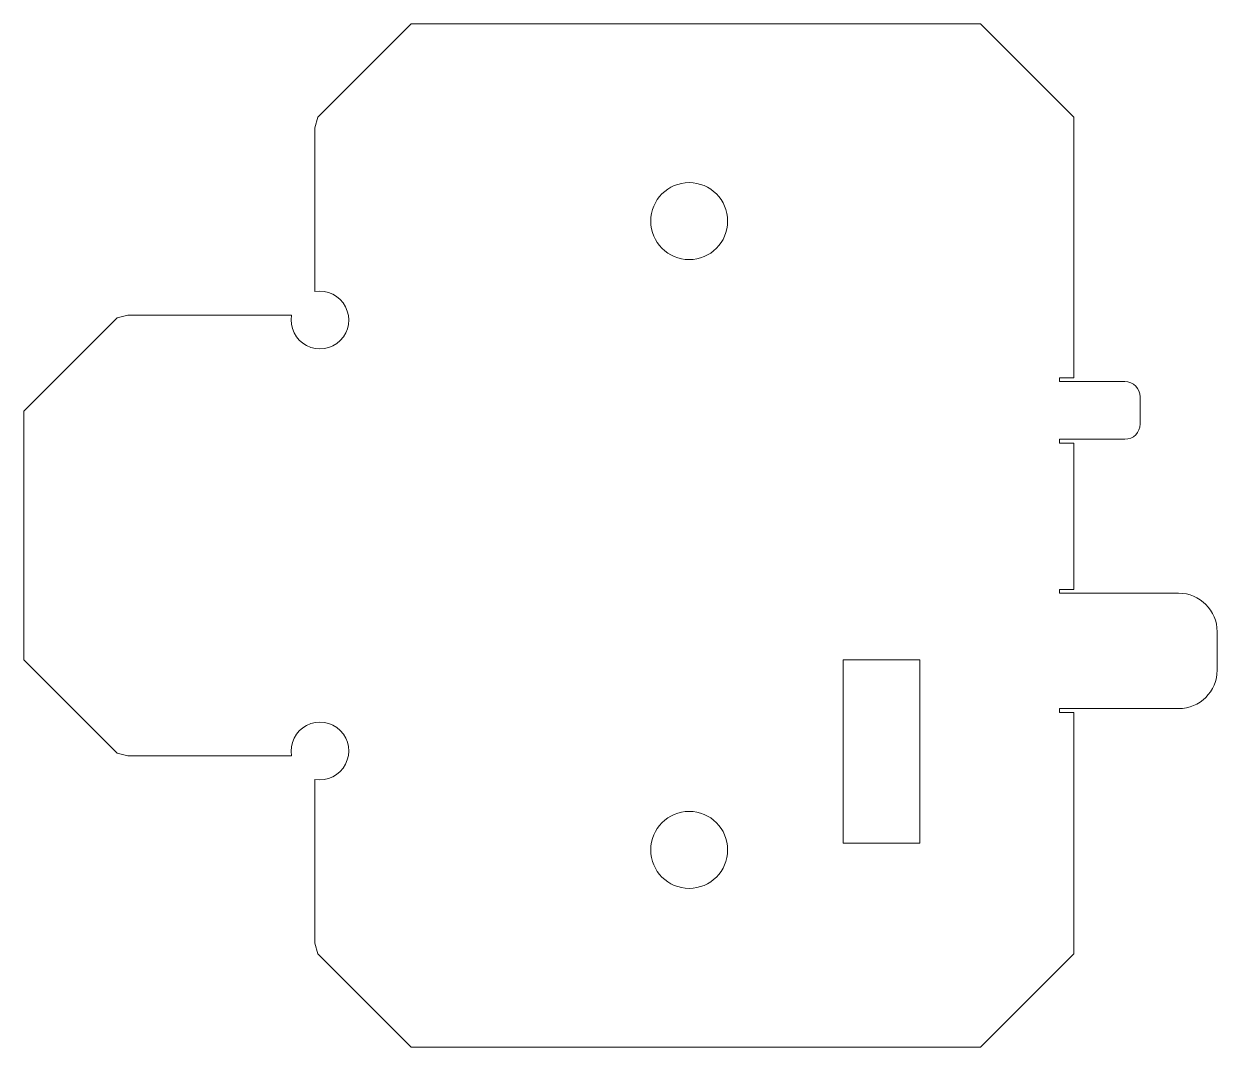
# Model space of a CAD drawing. Header units: millimetres. Extents: x -173 to 137, y -133 to 133.
import ezdxf

# ---------------------------------------------------------------- set-up
doc = ezdxf.new("R2010")
doc.units = ezdxf.units.MM

msp = doc.modelspace()

# ---------------------------------------------------------------- linework, layer by layer
at = {"color": 7, "linetype": 'Continuous', "lineweight": 15}
for p, q in [((-72.29, 132.97), (-96.56, 108.7)), ((-72.29, 132.97), (75.75, 132.97)), ((100, 108.72), (75.75, 132.97)), ((-97.29, 105.98), (-96.56, 108.7)), ((100, 41), (100, 108.72)), ((-97.29, 63.39), (-97.29, 105.98)), ((-148.7, 56.56), (-172.97, 32.29)), ((-148.7, 56.56), (-145.98, 57.29)), ((-103.39, 57.29), (-145.98, 57.29)), ((96.26, 41), (100, 41)), ((96.26, 40), (96.26, 41)), ((113.25, 40), (96.26, 40)), ((117.25, 36), (117.25, 29)), ((-172.97, -32.29), (-172.97, 32.29)), ((96.26, 25), (113.25, 25)), ((96.26, 24), (96.26, 25)), ((100, 24), (96.26, 24)), ((100, -14), (100, 24)), ((96.26, -14), (100, -14)), ((96.26, -15), (96.26, -14)), ((127.25, -15), (96.26, -15)), ((137.25, -25), (137.25, -35)), ((-172.97, -32.29), (-148.7, -56.56)), ((60, -32.3), (40, -32.3)), ((40, -32.3), (40, -80)), ((60, -80), (60, -32.3)), ((96.26, -45), (127.25, -45)), ((96.26, -46), (96.26, -45)), ((100, -46), (96.26, -46)), ((100, -108.72), (100, -46)), ((-145.98, -57.29), (-148.7, -56.56)), ((-103.39, -57.29), (-145.98, -57.29)), ((-97.29, -63.39), (-97.29, -105.98)), ((40, -80), (60, -80)), ((-96.56, -108.7), (-97.29, -105.98)), ((-96.56, -108.7), (-72.29, -132.97)), ((75.75, -132.97), (100, -108.72)), ((75.75, -132.97), (-72.29, -132.97))]:
    msp.add_line(p, q, dxfattribs=at)
for centre in [(0, 81.71), (0, -81.71)]:
    msp.add_circle(centre, 10, dxfattribs=at)
for centre, radius, start, end in [((-96, 56), 7.5, 170.0734, 99.9266), ((113.25, 36), 4, 0, 90), ((113.25, 29), 4, 270, 0), ((127.25, -25), 10, 0, 90), ((127.25, -35), 10, 270, 0), ((-96, -56), 7.5, 260.0734, 189.9266)]:
    msp.add_arc(centre, radius, start, end, dxfattribs=at)

doc.saveas('drawing.dxf')
